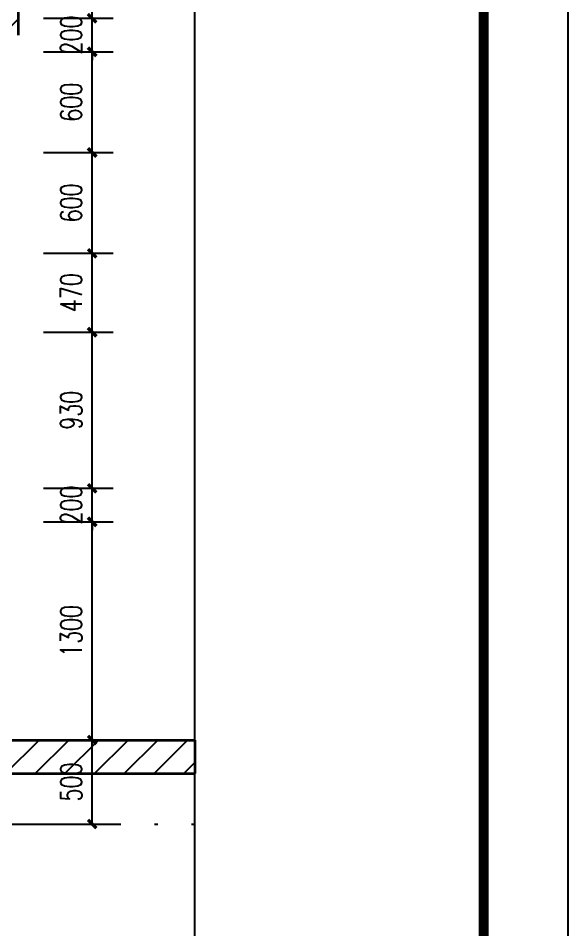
# Model space of a CAD drawing. Header units: millimetres. Extents: x 434053 to 1059003, y -2417481 to 936527.
# Drawn here: x 555230 to 558501, y -2137302 to -2131872 of the extents above; entities that cross this region are included whole.
import ezdxf

# ---------------------------------------------------------------- set-up
doc = ezdxf.new("R2010")
doc.units = ezdxf.units.MM
doc.header["$LTSCALE"] = 1000
doc.header["$MEASUREMENT"] = 0
doc.linetypes.add('DOTE', pattern=[2.42, 2, -0.2, 0.02, -0.2])
doc.layers.get('Defpoints').update_dxf_attribs({"color": 6})
for name, color, linetype in [('A-ANNO-DIMS', 3, 'Continuous'), ('A-ANNO-TTLB', 7, 'Continuous'), ('A-AXIS', 16, 'DOTE'), ('A-WALL-PATT', 8, 'Continuous'), ('DIM_SYMB', 3, 'Continuous')]:
    doc.layers.add(name, color=color, linetype=linetype)
doc.layers.add('A-WALL', color=5, linetype='Continuous', lineweight=35)
doc.styles.add('_TCH_DIM_T3', font='SIMPLEX', dxfattribs={"width": 0.705882, "bigfont": 'GBCBIG'})
doc.dimstyles.new('_TCH_ARCH&&50', dxfattribs={"dimtxt": 127.5, "dimasz": 50, "dimexe": 125, "dimexo": 150, "dimgap": 61.25, "dimtad": 1, "dimdec": 0, "dimzin": 0, "dimdsep": 46, "dimtxsty": '_TCH_DIM_T3', "dimblk": 'ARCHTICK', "dimcen": 0.09, "dimclrt": 7, "dimazin": 2, "dimtfac": 1, "dimtdec": 0, "dimtix": 1, "dimtmove": 2, "dimatfit": 3, "dimfxl": 1, "dimtolj": 1, "dimtzin": 0, "dimarcsym": 0})
pattern_1 = [(45, (-1713816.56, -1462893.01), (-88.388383, 88.388383), [])]

# ---------------------------------------------------------------- blocks, each defined once
blk = doc.blocks.new('asdfdfsdh')
at = {"layer": 'A-ANNO-TTLB'}
blk.add_lwpolyline([(0, 42050), (29700, 42050), (29700, 0), (0, 0)], close=True, dxfattribs=at)
at = {"layer": 'A-ANNO-TTLB', "const_width": 60}
blk.add_lwpolyline([(500, 40800), (500, 500), (29200, 500), (29200, 40800)], close=True, dxfattribs=at)
blk = doc.blocks.new('A$C3E4953DA')
at = {"layer": 'A-AXIS'}
blk.add_line((-6200, -4243.7), (3500, -4243.7), dxfattribs=at)
at = {"layer": 'DIM_SYMB'}
blk.add_lwpolyline([(-6200, 16732.8), (-6200, 15146.2), (-6095, 15108), (-6305, 15071), (-6200, 15033.7), (-6200, -5859), (-1780.9, -5859), (-1742.7, -5928.2), (-1705.7, -5808.3), (-1668.4, -5859), (3500, -5859), (3500, 15033.7), (3406.3, 15071), (3581, 15103.5), (3500, 15146.2), (3500, 16732.8), (-1668.4, 16732.8), (-1705.7, 16827.8), (-1742.7, 16654.5), (-1780.9, 16732.8), (-6200, 16732.8)], dxfattribs=at)
blk = doc.blocks.new('_ArchTick')
at = {"color": 0, "linetype": 'ByBlock', "const_width": 0.4}
blk.add_lwpolyline([(-0.5, -0.5), (0.5, 0.5)], dxfattribs=at)
blk = doc.blocks.new('*D1016')
at = {"layer": 'A-ANNO-DIMS', "color": 0, "lineweight": -2, "transparency": 16777216}
for p, q in [((555379.8, -2131291.7), (555794.8, -2131291.7)), ((555669.8, -2131871.7), (555669.8, -2131291.7)), ((555379.8, -2131871.7), (555794.8, -2131871.7))]:
    blk.add_line(p, q, dxfattribs=at)
at = {"layer": 'Defpoints', "color": 0, "transparency": 16777216}
for p in [(555229.8, -2131291.7), (555669.8, -2131291.7), (555229.8, -2131871.7)]:
    blk.add_point(p, dxfattribs=at)
at = {"layer": 'A-ANNO-DIMS', "color": 0, "lineweight": -2, "transparency": 16777216, "xscale": 50, "yscale": 50, "zscale": 50}
for p, rotation in [((555669.8, -2131291.7), 90), ((555669.8, -2131871.7), 270)]:
    blk.add_blockref('_ArchTick', p, dxfattribs=dict(at, rotation=rotation))
at = {"layer": 'A-ANNO-DIMS', "color": 7, "transparency": 16777216, "insert": (555544.8, -2131581.7), "char_height": 127.5, "attachment_point": 5, "rotation": 90, "style": '_TCH_DIM_T3'}
blk.add_mtext('\\A1;580', dxfattribs=at)
blk = doc.blocks.new('*D1017')
at = {"layer": 'A-ANNO-DIMS', "color": 0, "lineweight": -2, "transparency": 16777216}
for p, q in [((555669.8, -2131871.7), (555669.8, -2131821.7)), ((555379.8, -2131871.7), (555794.8, -2131871.7)), ((555669.8, -2132071.7), (555669.8, -2131871.7)), ((555379.8, -2132071.7), (555794.8, -2132071.7)), ((555669.8, -2132071.7), (555669.8, -2132121.7))]:
    blk.add_line(p, q, dxfattribs=at)
at = {"layer": 'Defpoints', "color": 0, "transparency": 16777216}
for p in [(555229.8, -2131871.7), (555669.8, -2131871.7), (555229.8, -2132071.7)]:
    blk.add_point(p, dxfattribs=at)
at = {"layer": 'A-ANNO-DIMS', "color": 0, "lineweight": -2, "transparency": 16777216, "xscale": 50, "yscale": 50, "zscale": 50}
for p, rotation in [((555669.8, -2131871.7), 270), ((555669.8, -2132071.7), 90)]:
    blk.add_blockref('_ArchTick', p, dxfattribs=dict(at, rotation=rotation))
at = {"layer": 'A-ANNO-DIMS', "color": 7, "transparency": 16777216, "insert": (555544.8, -2131971.7), "char_height": 127.5, "attachment_point": 5, "rotation": 90, "style": '_TCH_DIM_T3'}
blk.add_mtext('\\A1;200', dxfattribs=at)
blk = doc.blocks.new('*D1018')
at = {"layer": 'A-ANNO-DIMS', "color": 0, "lineweight": -2, "transparency": 16777216}
for p, q in [((555379.8, -2132071.7), (555794.8, -2132071.7)), ((555669.8, -2132671.7), (555669.8, -2132071.7)), ((555379.8, -2132671.7), (555794.8, -2132671.7))]:
    blk.add_line(p, q, dxfattribs=at)
at = {"layer": 'Defpoints', "color": 0, "transparency": 16777216}
for p in [(555229.8, -2132071.7), (555669.8, -2132071.7), (555229.8, -2132671.7)]:
    blk.add_point(p, dxfattribs=at)
at = {"layer": 'A-ANNO-DIMS', "color": 0, "lineweight": -2, "transparency": 16777216, "xscale": 50, "yscale": 50, "zscale": 50}
for p, rotation in [((555669.8, -2132071.7), 90), ((555669.8, -2132671.7), 270)]:
    blk.add_blockref('_ArchTick', p, dxfattribs=dict(at, rotation=rotation))
at = {"layer": 'A-ANNO-DIMS', "color": 7, "transparency": 16777216, "insert": (555544.8, -2132371.7), "char_height": 127.5, "attachment_point": 5, "rotation": 90, "style": '_TCH_DIM_T3'}
blk.add_mtext('\\A1;600', dxfattribs=at)
blk = doc.blocks.new('*D1019')
at = {"layer": 'A-ANNO-DIMS', "color": 0, "lineweight": -2, "transparency": 16777216}
for p, q in [((555379.8, -2132671.7), (555794.8, -2132671.7)), ((555669.8, -2133271.7), (555669.8, -2132671.7)), ((555379.8, -2133271.7), (555794.8, -2133271.7))]:
    blk.add_line(p, q, dxfattribs=at)
at = {"layer": 'Defpoints', "color": 0, "transparency": 16777216}
for p in [(555229.8, -2132671.7), (555669.8, -2132671.7), (555229.8, -2133271.7)]:
    blk.add_point(p, dxfattribs=at)
at = {"layer": 'A-ANNO-DIMS', "color": 0, "lineweight": -2, "transparency": 16777216, "xscale": 50, "yscale": 50, "zscale": 50}
for p, rotation in [((555669.8, -2132671.7), 90), ((555669.8, -2133271.7), 270)]:
    blk.add_blockref('_ArchTick', p, dxfattribs=dict(at, rotation=rotation))
at = {"layer": 'A-ANNO-DIMS', "color": 7, "transparency": 16777216, "insert": (555544.8, -2132971.7), "char_height": 127.5, "attachment_point": 5, "rotation": 90, "style": '_TCH_DIM_T3'}
blk.add_mtext('\\A1;600', dxfattribs=at)
blk = doc.blocks.new('*D1020')
at = {"layer": 'A-ANNO-DIMS', "color": 0, "lineweight": -2, "transparency": 16777216}
for p, q in [((555379.8, -2133271.7), (555794.8, -2133271.7)), ((555669.8, -2133741.7), (555669.8, -2133271.7)), ((555379.8, -2133741.7), (555794.8, -2133741.7))]:
    blk.add_line(p, q, dxfattribs=at)
at = {"layer": 'Defpoints', "color": 0, "transparency": 16777216}
for p in [(555229.8, -2133271.7), (555669.8, -2133271.7), (555229.8, -2133741.7)]:
    blk.add_point(p, dxfattribs=at)
at = {"layer": 'A-ANNO-DIMS', "color": 0, "lineweight": -2, "transparency": 16777216, "xscale": 50, "yscale": 50, "zscale": 50}
for p, rotation in [((555669.8, -2133271.7), 90), ((555669.8, -2133741.7), 270)]:
    blk.add_blockref('_ArchTick', p, dxfattribs=dict(at, rotation=rotation))
at = {"layer": 'A-ANNO-DIMS', "color": 7, "transparency": 16777216, "insert": (555544.8, -2133506.7), "char_height": 127.5, "attachment_point": 5, "rotation": 90, "style": '_TCH_DIM_T3'}
blk.add_mtext('\\A1;470', dxfattribs=at)
blk = doc.blocks.new('*D1021')
at = {"layer": 'A-ANNO-DIMS', "color": 0, "lineweight": -2, "transparency": 16777216}
for p, q in [((555379.8, -2133741.7), (555794.8, -2133741.7)), ((555669.8, -2134671.7), (555669.8, -2133741.7)), ((555379.8, -2134671.7), (555794.8, -2134671.7))]:
    blk.add_line(p, q, dxfattribs=at)
at = {"layer": 'Defpoints', "color": 0, "transparency": 16777216}
for p in [(555229.8, -2133741.7), (555669.8, -2133741.7), (555229.8, -2134671.7)]:
    blk.add_point(p, dxfattribs=at)
at = {"layer": 'A-ANNO-DIMS', "color": 0, "lineweight": -2, "transparency": 16777216, "xscale": 50, "yscale": 50, "zscale": 50}
for p, rotation in [((555669.8, -2133741.7), 90), ((555669.8, -2134671.7), 270)]:
    blk.add_blockref('_ArchTick', p, dxfattribs=dict(at, rotation=rotation))
at = {"layer": 'A-ANNO-DIMS', "color": 7, "transparency": 16777216, "insert": (555544.8, -2134206.7), "char_height": 127.5, "attachment_point": 5, "rotation": 90, "style": '_TCH_DIM_T3'}
blk.add_mtext('\\A1;930', dxfattribs=at)
blk = doc.blocks.new('*D1022')
at = {"layer": 'A-ANNO-DIMS', "color": 0, "lineweight": -2, "transparency": 16777216}
for p, q in [((555669.8, -2134671.7), (555669.8, -2134621.7)), ((555379.8, -2134671.7), (555794.8, -2134671.7)), ((555669.8, -2134871.7), (555669.8, -2134671.7)), ((555379.8, -2134871.7), (555794.8, -2134871.7)), ((555669.8, -2134871.7), (555669.8, -2134921.7))]:
    blk.add_line(p, q, dxfattribs=at)
at = {"layer": 'Defpoints', "color": 0, "transparency": 16777216}
for p in [(555229.8, -2134671.7), (555669.8, -2134671.7), (555229.8, -2134871.7)]:
    blk.add_point(p, dxfattribs=at)
at = {"layer": 'A-ANNO-DIMS', "color": 0, "lineweight": -2, "transparency": 16777216, "xscale": 50, "yscale": 50, "zscale": 50}
for p, rotation in [((555669.8, -2134671.7), 270), ((555669.8, -2134871.7), 90)]:
    blk.add_blockref('_ArchTick', p, dxfattribs=dict(at, rotation=rotation))
at = {"layer": 'A-ANNO-DIMS', "color": 7, "transparency": 16777216, "insert": (555544.8, -2134771.7), "char_height": 127.5, "attachment_point": 5, "rotation": 90, "style": '_TCH_DIM_T3'}
blk.add_mtext('\\A1;200', dxfattribs=at)
blk = doc.blocks.new('*D1023')
at = {"layer": 'A-ANNO-DIMS', "color": 0, "lineweight": -2, "transparency": 16777216}
for p, q in [((555379.8, -2134871.7), (555794.8, -2134871.7)), ((555669.8, -2136171.7), (555669.8, -2134871.7)), ((555379.8, -2136171.7), (555794.8, -2136171.7))]:
    blk.add_line(p, q, dxfattribs=at)
at = {"layer": 'Defpoints', "color": 0, "transparency": 16777216}
for p in [(555229.8, -2134871.7), (555669.8, -2134871.7), (555229.8, -2136171.7)]:
    blk.add_point(p, dxfattribs=at)
at = {"layer": 'A-ANNO-DIMS', "color": 0, "lineweight": -2, "transparency": 16777216, "xscale": 50, "yscale": 50, "zscale": 50}
for p, rotation in [((555669.8, -2134871.7), 90), ((555669.8, -2136171.7), 270)]:
    blk.add_blockref('_ArchTick', p, dxfattribs=dict(at, rotation=rotation))
at = {"layer": 'A-ANNO-DIMS', "color": 7, "transparency": 16777216, "insert": (555544.8, -2135521.7), "char_height": 127.5, "attachment_point": 5, "rotation": 90, "style": '_TCH_DIM_T3'}
blk.add_mtext('\\A1;1300', dxfattribs=at)
blk = doc.blocks.new('*D1024')
at = {"layer": 'A-ANNO-DIMS', "color": 0, "lineweight": -2, "transparency": 16777216}
for p, q in [((555379.8, -2136171.7), (555794.8, -2136171.7)), ((555669.8, -2136671.7), (555669.8, -2136171.7)), ((555379.8, -2136671.7), (555794.8, -2136671.7))]:
    blk.add_line(p, q, dxfattribs=at)
at = {"layer": 'Defpoints', "color": 0, "transparency": 16777216}
for p in [(555229.8, -2136171.7), (555669.8, -2136171.7), (555229.8, -2136671.7)]:
    blk.add_point(p, dxfattribs=at)
at = {"layer": 'A-ANNO-DIMS', "color": 0, "lineweight": -2, "transparency": 16777216, "xscale": 50, "yscale": 50, "zscale": 50}
for p, rotation in [((555669.8, -2136171.7), 90), ((555669.8, -2136671.7), 270)]:
    blk.add_blockref('_ArchTick', p, dxfattribs=dict(at, rotation=rotation))
at = {"layer": 'A-ANNO-DIMS', "color": 7, "transparency": 16777216, "insert": (555544.8, -2136421.7), "char_height": 127.5, "attachment_point": 5, "rotation": 90, "style": '_TCH_DIM_T3'}
blk.add_mtext('\\A1;500', dxfattribs=at)

msp = doc.modelspace()

# ---------------------------------------------------------------- hatches: boundary and pattern name
at = {"layer": 'A-WALL-PATT'}
h = msp.add_hatch(dxfattribs=at)
h.set_pattern_fill('普通砖', color=256, scale=50, style=0)
h.set_pattern_definition(pattern_1)
h.paths.add_polyline_path([(555096.4, -2130171.7), (555029.8, -2130271.7), (555029.8, -2131871.7), (555096.4, -2131971.7), (555229.8, -2131971.7), (555229.8, -2130171.7)])
h = msp.add_hatch(dxfattribs=at)
h.set_pattern_fill('普通砖', color=256, scale=50, style=0)
h.set_pattern_definition(pattern_1)
h.paths.add_polyline_path([(551929.8, -2136171.7), (551929.8, -2136371.7), (556280.4, -2136371.7), (556280.4, -2136171.7)])

# ---------------------------------------------------------------- linework, layer by layer
msp.add_line((558000.9, -2114754.2), (558000.9, -2151804.2))
at = {"layer": 'A-WALL'}
for p, q in [((555229.8, -2130171.7), (555229.8, -2131971.7)), ((551929.8, -2136171.7), (556280.4, -2136171.7)), ((556280.4, -2136171.7), (556280.4, -2136371.7)), ((551929.8, -2136371.7), (556280.4, -2136371.7))]:
    msp.add_line(p, q, dxfattribs=at)

# ---------------------------------------------------------------- block references
for name, p in [('asdfdfsdh', (528800.9, -2155554.2)), ('A$C3E4953DA', (552780.4, -2132428))]:
    msp.add_blockref(name, p)

# ---------------------------------------------------------------- dimensions: what is measured, and where the dimension line sits
at = {"layer": 'A-ANNO-DIMS'}
for p1, p2, picture, middle in [((555229.8, -2131871.7), (555229.8, -2131291.7), '*D1016', (555544.8, -2131581.7)), ((555229.8, -2132071.7), (555229.8, -2131871.7), '*D1017', (555544.8, -2131971.7)), ((555229.8, -2132671.7), (555229.8, -2132071.7), '*D1018', (555544.8, -2132371.7)), ((555229.8, -2133271.7), (555229.8, -2132671.7), '*D1019', (555544.8, -2132971.7)), ((555229.8, -2133741.7), (555229.8, -2133271.7), '*D1020', (555544.8, -2133506.7)), ((555229.8, -2134671.7), (555229.8, -2133741.7), '*D1021', (555544.8, -2134206.7)), ((555229.8, -2134871.7), (555229.8, -2134671.7), '*D1022', (555544.8, -2134771.7)), ((555229.8, -2136171.7), (555229.8, -2134871.7), '*D1023', (555544.8, -2135521.7)), ((555229.8, -2136671.7), (555229.8, -2136171.7), '*D1024', (555544.8, -2136421.7))]:
    dim = msp.add_aligned_dim(p1=p1, p2=p2, distance=-440, dimstyle='_TCH_ARCH&&50', dxfattribs=at)
    dim.commit()
    dim.dimension.update_dxf_attribs({"geometry": picture, "text_midpoint": middle})

doc.saveas('drawing.dxf')
